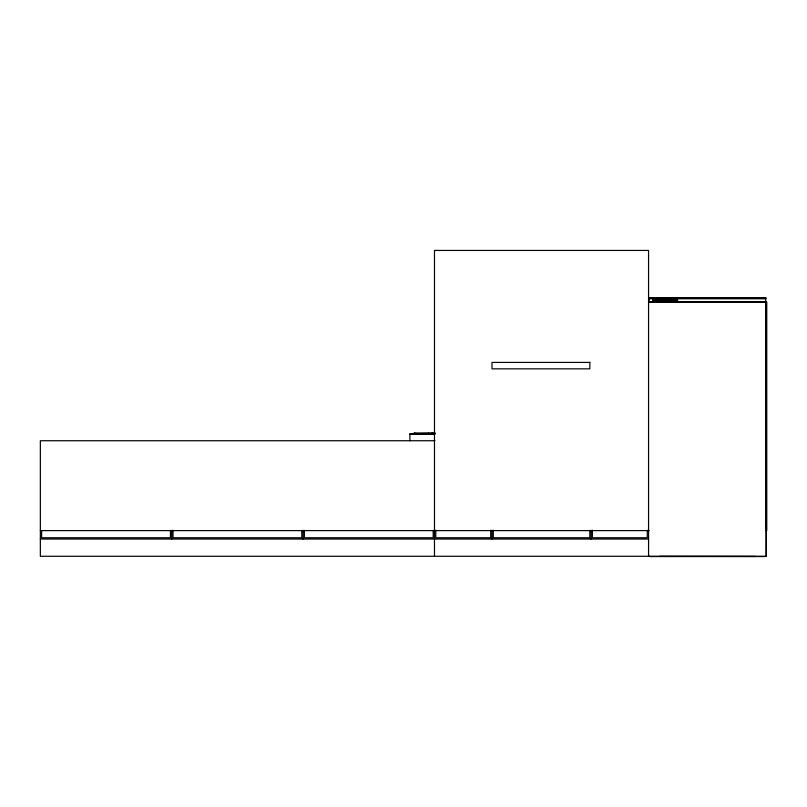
<?xml version="1.0" encoding="UTF-8"?>
<svg xmlns="http://www.w3.org/2000/svg" width="807" height="807" viewBox="0 0 807 807"><rect width="100%" height="100%" fill="white"/><g stroke="black" fill="none" stroke-linecap="round" stroke-linejoin="round"><path stroke-width="1.21" d="M653.196 299.488L652.651 299.831L677.497 299.891L677.033 299.488M649.02 297.763L765.722 297.763M649.02 297.954L765.722 297.954M649.02 298.489L765.722 298.489M649.02 298.681L765.722 298.681M652.762 302.1L652.681 299.296L677.497 299.296L677.497 302.1L649.02 302.111M652.641 299.336L677.497 299.387M652.641 299.538L677.497 299.538M652.641 299.74L677.436 299.296M652.641 300.113L677.497 300.113M652.641 301.132L677.497 301.132M652.641 301.283L677.497 301.283M652.641 301.384L677.497 301.404M652.641 301.667L677.497 301.536M652.641 301.687L677.497 301.687M648.566 302.01L766.65 302.01L766.65 530.673L766.095 530.673M677.88 302.111L765.722 302.111M435.144 432.976L414.062 432.976L414.062 433.662M422.999 433.53L434.539 433.53M435.144 433.662L409.906 433.803L409.906 440.733M409.906 434.075L434.933 434.075M434.933 440.733L40.35 440.733L40.35 556.275L766.186 556.275L766.125 302.01M40.35 530.602L648.566 530.602M648.102 530.673L649.131 530.673M40.35 539.046L648.566 539.046M755.261 556.437L659.48 556.346M765.51 527.042L766.277 527.818M648.475 555.741L649.574 556.558L765.177 556.558L766.226 555.993L766.408 302.01M766.499 302.01L766.519 530.673M765.651 528.161L765.722 297.632L649.02 297.632L649.02 302.302M653.145 301.536L653.246 302.1M653.034 301.536L652.964 302.1M648.566 556.275L648.566 250.442L434.479 250.442L434.479 556.275M647.275 530.209L647.275 537.765L592.388 537.765L592.388 530.219M591.107 530.239L591.107 539.046M589.826 530.219L589.826 537.765L493.279 537.765L493.279 530.219M491.998 530.239L491.998 539.046M490.717 530.209L490.717 537.765L435.77 537.765L435.77 530.209M433.198 530.33L433.198 537.765L304.39 537.765L304.39 530.33M432.663 432.976L432.663 433.662M432.078 432.976L432.078 433.662M428.618 432.976L428.547 433.662M414.707 432.976L414.707 433.662M303.109 530.36L303.109 539.046M301.818 530.33L301.818 537.765L173.011 537.765L173.011 530.33M171.73 530.36L171.73 539.046M170.448 530.33L170.448 537.765L41.631 537.765L41.631 530.794M589.826 362.424L491.998 362.424L491.998 368.839L589.826 368.839L589.826 362.424M765.954 528.161L765.954 302.01L765.853 528.161"/></g></svg>
